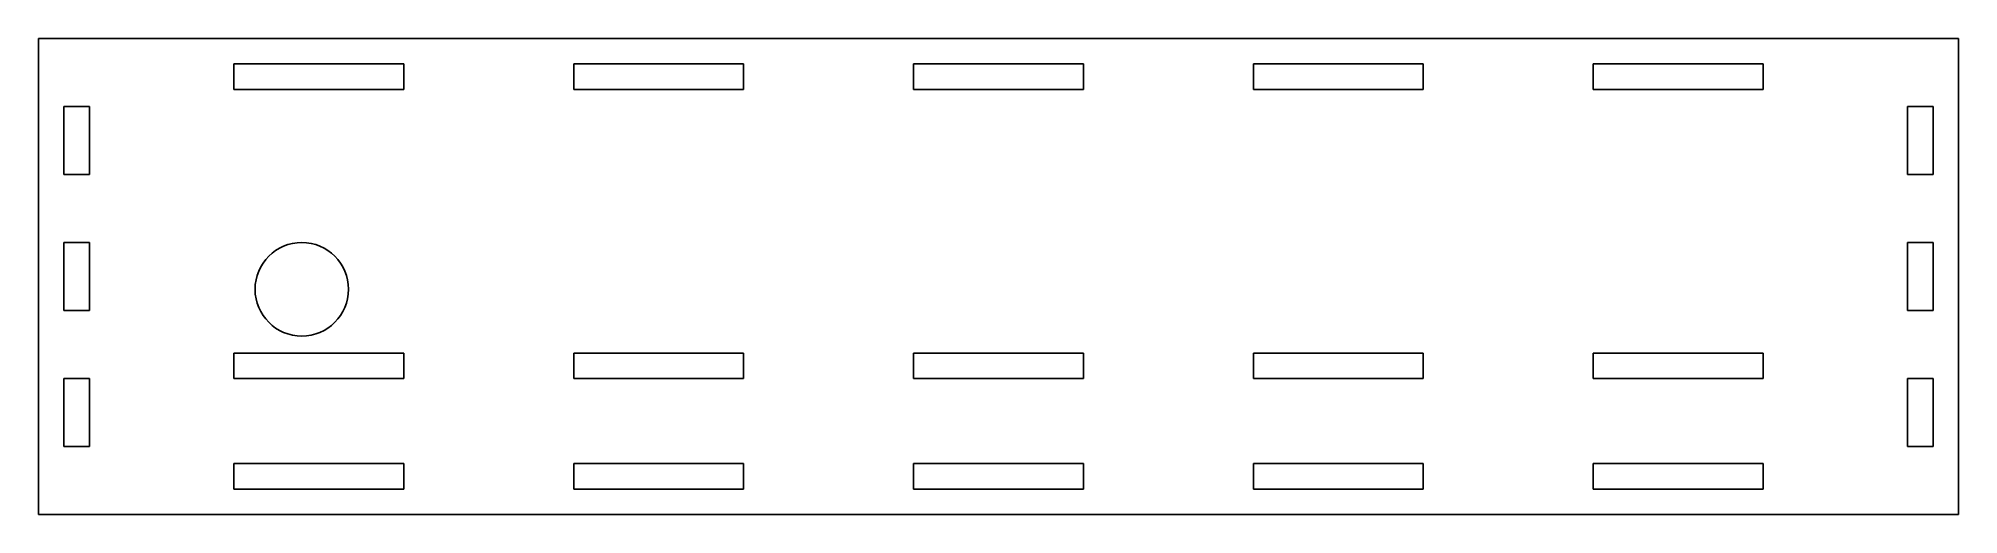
# Model space of a CAD drawing. Extents: x 0 to 226, y 0 to 56.
import ezdxf

# ---------------------------------------------------------------- set-up
doc = ezdxf.new("R2010")
doc.units = 0
doc.layers.add('Body', color=7, linetype='CONTINUOUS')

msp = doc.modelspace()

# ---------------------------------------------------------------- linework, layer by layer
at = {"layer": 'Body'}
for p, q in [((0, 56), (0, 56, 3)), ((0, 56), (0, 0)), ((0, 56, 3), (0, 0, 3)), ((0, 56), (0, 0)), ((226, 56), (0, 56)), ((0, 56, 3), (0, 0, 3)), ((226, 56, 3), (0, 56, 3)), ((0, 56), (0, 56, 3)), ((226, 56), (0, 56)), ((226, 56, 3), (0, 56, 3)), ((226, 56), (226, 56, 3)), ((226, 0), (226, 56)), ((226, 0, 3), (226, 56, 3)), ((226, 0), (226, 56)), ((226, 0, 3), (226, 56, 3)), ((226, 56), (226, 56, 3)), ((23, 50), (23, 53)), ((23, 53), (43, 53)), ((23, 50, 3), (23, 53, 3)), ((23, 53, 3), (43, 53, 3)), ((23, 50, 3), (23, 53, 3)), ((23, 53, 3), (23, 53)), ((23, 50), (23, 53)), ((23, 53, 3), (43, 53, 3)), ((23, 53), (43, 53)), ((23, 53, 3), (23, 53)), ((43, 53), (43, 50)), ((43, 53, 3), (43, 50, 3)), ((43, 53, 3), (43, 50, 3)), ((43, 53), (43, 50)), ((43, 53, 3), (43, 53)), ((43, 53, 3), (43, 53)), ((63, 50), (63, 53)), ((63, 53), (83, 53)), ((63, 50, 3), (63, 53, 3)), ((63, 53, 3), (83, 53, 3)), ((63, 50, 3), (63, 53, 3)), ((63, 53, 3), (63, 53)), ((63, 50), (63, 53)), ((63, 53, 3), (83, 53, 3)), ((63, 53), (83, 53)), ((63, 53, 3), (63, 53)), ((83, 53), (83, 50)), ((83, 53, 3), (83, 50, 3)), ((83, 53, 3), (83, 50, 3)), ((83, 53), (83, 50)), ((83, 53, 3), (83, 53)), ((83, 53, 3), (83, 53)), ((103, 50), (103, 53)), ((103, 53), (123, 53)), ((103, 50, 3), (103, 53, 3)), ((103, 53, 3), (123, 53, 3)), ((103, 50, 3), (103, 53, 3)), ((103, 53, 3), (103, 53)), ((103, 50), (103, 53)), ((103, 53, 3), (123, 53, 3)), ((103, 53), (123, 53)), ((103, 53, 3), (103, 53)), ((123, 53), (123, 50)), ((123, 53, 3), (123, 50, 3)), ((123, 53, 3), (123, 50, 3)), ((123, 53), (123, 50)), ((123, 53, 3), (123, 53)), ((123, 53, 3), (123, 53)), ((143, 50), (143, 53)), ((143, 53), (163, 53)), ((143, 50, 3), (143, 53, 3)), ((143, 53, 3), (163, 53, 3)), ((143, 50, 3), (143, 53, 3)), ((143, 53, 3), (143, 53)), ((143, 50), (143, 53)), ((143, 53, 3), (163, 53, 3)), ((143, 53), (163, 53)), ((143, 53, 3), (143, 53)), ((163, 53), (163, 50)), ((163, 53, 3), (163, 50, 3)), ((163, 53, 3), (163, 50, 3)), ((163, 53), (163, 50)), ((163, 53, 3), (163, 53)), ((163, 53, 3), (163, 53)), ((183, 50), (183, 53)), ((183, 53), (203, 53)), ((183, 50, 3), (183, 53, 3)), ((183, 53, 3), (203, 53, 3)), ((183, 50, 3), (183, 53, 3)), ((183, 53, 3), (183, 53)), ((183, 50), (183, 53)), ((183, 53, 3), (203, 53, 3)), ((183, 53), (203, 53)), ((183, 53, 3), (183, 53)), ((203, 53), (203, 50)), ((203, 53, 3), (203, 50, 3)), ((203, 53, 3), (203, 50, 3)), ((203, 53), (203, 50)), ((203, 53, 3), (203, 53)), ((203, 53, 3), (203, 53)), ((43, 50), (23, 50)), ((43, 50, 3), (23, 50, 3)), ((23, 50, 3), (23, 50)), ((43, 50, 3), (23, 50, 3)), ((23, 50, 3), (23, 50)), ((43, 50), (23, 50)), ((43, 50, 3), (43, 50)), ((43, 50, 3), (43, 50)), ((83, 50), (63, 50)), ((83, 50, 3), (63, 50, 3)), ((63, 50, 3), (63, 50)), ((83, 50, 3), (63, 50, 3)), ((63, 50, 3), (63, 50)), ((83, 50), (63, 50)), ((83, 50, 3), (83, 50)), ((83, 50, 3), (83, 50)), ((123, 50), (103, 50)), ((123, 50, 3), (103, 50, 3)), ((103, 50, 3), (103, 50)), ((123, 50, 3), (103, 50, 3)), ((103, 50, 3), (103, 50)), ((123, 50), (103, 50)), ((123, 50, 3), (123, 50)), ((123, 50, 3), (123, 50)), ((163, 50), (143, 50)), ((163, 50, 3), (143, 50, 3)), ((143, 50, 3), (143, 50)), ((163, 50, 3), (143, 50, 3)), ((143, 50, 3), (143, 50)), ((163, 50), (143, 50)), ((163, 50, 3), (163, 50)), ((163, 50, 3), (163, 50)), ((203, 50), (183, 50)), ((203, 50, 3), (183, 50, 3)), ((183, 50, 3), (183, 50)), ((203, 50, 3), (183, 50, 3)), ((183, 50, 3), (183, 50)), ((203, 50), (183, 50)), ((203, 50, 3), (203, 50)), ((203, 50, 3), (203, 50)), ((3, 40), (3, 48)), ((3, 48), (6, 48)), ((3, 40, 3), (3, 48, 3)), ((3, 48, 3), (6, 48, 3)), ((3, 40, 3), (3, 48, 3)), ((3, 48, 3), (3, 48)), ((3, 40), (3, 48)), ((3, 48, 3), (6, 48, 3)), ((3, 48), (6, 48)), ((3, 48, 3), (3, 48)), ((6, 48), (6, 40)), ((6, 48, 3), (6, 40, 3)), ((6, 48, 3), (6, 40, 3)), ((6, 48), (6, 40)), ((6, 48, 3), (6, 48)), ((6, 48, 3), (6, 48)), ((220, 40), (220, 48)), ((220, 48), (223, 48)), ((220, 40, 3), (220, 48, 3)), ((220, 48, 3), (223, 48, 3)), ((220, 40, 3), (220, 48, 3)), ((220, 48, 3), (220, 48)), ((220, 40), (220, 48)), ((220, 48, 3), (223, 48, 3)), ((220, 48), (223, 48)), ((220, 48, 3), (220, 48)), ((223, 48), (223, 40)), ((223, 48, 3), (223, 40, 3)), ((223, 48, 3), (223, 40, 3)), ((223, 48), (223, 40)), ((223, 48, 3), (223, 48)), ((223, 48, 3), (223, 48)), ((6, 40), (3, 40)), ((6, 40, 3), (3, 40, 3)), ((3, 40, 3), (3, 40)), ((6, 40, 3), (3, 40, 3)), ((3, 40, 3), (3, 40)), ((6, 40), (3, 40)), ((6, 40, 3), (6, 40)), ((6, 40, 3), (6, 40)), ((223, 40), (220, 40)), ((223, 40, 3), (220, 40, 3)), ((220, 40, 3), (220, 40)), ((223, 40, 3), (220, 40, 3)), ((220, 40, 3), (220, 40)), ((223, 40), (220, 40)), ((223, 40, 3), (223, 40)), ((223, 40, 3), (223, 40)), ((3, 24), (3, 32)), ((3, 32), (6, 32)), ((3, 24, 3), (3, 32, 3)), ((3, 32, 3), (6, 32, 3)), ((3, 24, 3), (3, 32, 3)), ((3, 32, 3), (3, 32)), ((3, 24), (3, 32)), ((3, 32, 3), (6, 32, 3)), ((3, 32), (6, 32)), ((3, 32, 3), (3, 32)), ((6, 32), (6, 24)), ((6, 32, 3), (6, 24, 3)), ((6, 32, 3), (6, 24, 3)), ((6, 32), (6, 24)), ((6, 32, 3), (6, 32)), ((6, 32, 3), (6, 32)), ((220, 24), (220, 32)), ((220, 32), (223, 32)), ((220, 24, 3), (220, 32, 3)), ((220, 32, 3), (223, 32, 3)), ((220, 24, 3), (220, 32, 3)), ((220, 32, 3), (220, 32)), ((220, 24), (220, 32)), ((220, 32, 3), (223, 32, 3)), ((220, 32), (223, 32)), ((220, 32, 3), (220, 32)), ((223, 32), (223, 24)), ((223, 32, 3), (223, 24, 3)), ((223, 32, 3), (223, 24, 3)), ((223, 32), (223, 24)), ((223, 32, 3), (223, 32)), ((223, 32, 3), (223, 32)), ((36.5, 26.5, 3), (36.5, 26.5)), ((36.5, 26.5, 3), (36.5, 26.5)), ((6, 24), (3, 24)), ((6, 24, 3), (3, 24, 3)), ((3, 24, 3), (3, 24)), ((6, 24, 3), (3, 24, 3)), ((3, 24, 3), (3, 24)), ((6, 24), (3, 24)), ((6, 24, 3), (6, 24)), ((6, 24, 3), (6, 24)), ((223, 24), (220, 24)), ((223, 24, 3), (220, 24, 3)), ((220, 24, 3), (220, 24)), ((223, 24, 3), (220, 24, 3)), ((220, 24, 3), (220, 24)), ((223, 24), (220, 24)), ((223, 24, 3), (223, 24)), ((223, 24, 3), (223, 24)), ((23, 16), (23, 19)), ((23, 19), (43, 19)), ((23, 16, 3), (23, 19, 3)), ((23, 19, 3), (43, 19, 3)), ((23, 16, 3), (23, 19, 3)), ((23, 19, 3), (23, 19)), ((23, 16), (23, 19)), ((23, 19, 3), (43, 19, 3)), ((23, 19), (43, 19)), ((23, 19, 3), (23, 19)), ((43, 19), (43, 16)), ((43, 19, 3), (43, 16, 3)), ((43, 19, 3), (43, 16, 3)), ((43, 19), (43, 16)), ((43, 19, 3), (43, 19)), ((43, 19, 3), (43, 19)), ((63, 16), (63, 19)), ((63, 19), (83, 19)), ((63, 16, 3), (63, 19, 3)), ((63, 19, 3), (83, 19, 3)), ((63, 16, 3), (63, 19, 3)), ((63, 19, 3), (63, 19)), ((63, 16), (63, 19)), ((63, 19, 3), (83, 19, 3)), ((63, 19), (83, 19)), ((63, 19, 3), (63, 19)), ((83, 19), (83, 16)), ((83, 19, 3), (83, 16, 3)), ((83, 19, 3), (83, 16, 3)), ((83, 19), (83, 16)), ((83, 19, 3), (83, 19)), ((83, 19, 3), (83, 19)), ((103, 16), (103, 19)), ((103, 19), (123, 19)), ((103, 16, 3), (103, 19, 3)), ((103, 19, 3), (123, 19, 3)), ((103, 16, 3), (103, 19, 3)), ((103, 19, 3), (103, 19)), ((103, 16), (103, 19)), ((103, 19, 3), (123, 19, 3)), ((103, 19), (123, 19)), ((103, 19, 3), (103, 19)), ((123, 19), (123, 16)), ((123, 19, 3), (123, 16, 3)), ((123, 19, 3), (123, 16, 3)), ((123, 19), (123, 16)), ((123, 19, 3), (123, 19)), ((123, 19, 3), (123, 19)), ((143, 16), (143, 19)), ((143, 19), (163, 19)), ((143, 16, 3), (143, 19, 3)), ((143, 19, 3), (163, 19, 3)), ((143, 16, 3), (143, 19, 3)), ((143, 19, 3), (143, 19)), ((143, 16), (143, 19)), ((143, 19, 3), (163, 19, 3)), ((143, 19), (163, 19)), ((143, 19, 3), (143, 19)), ((163, 19), (163, 16)), ((163, 19, 3), (163, 16, 3)), ((163, 19, 3), (163, 16, 3)), ((163, 19), (163, 16)), ((163, 19, 3), (163, 19)), ((163, 19, 3), (163, 19)), ((183, 16), (183, 19)), ((183, 19), (203, 19)), ((183, 16, 3), (183, 19, 3)), ((183, 19, 3), (203, 19, 3)), ((183, 16, 3), (183, 19, 3)), ((183, 19, 3), (183, 19)), ((183, 16), (183, 19)), ((183, 19, 3), (203, 19, 3)), ((183, 19), (203, 19)), ((183, 19, 3), (183, 19)), ((203, 19), (203, 16)), ((203, 19, 3), (203, 16, 3)), ((203, 19, 3), (203, 16, 3)), ((203, 19), (203, 16)), ((203, 19, 3), (203, 19)), ((203, 19, 3), (203, 19)), ((3, 8), (3, 16)), ((3, 16), (6, 16)), ((3, 8, 3), (3, 16, 3)), ((3, 16, 3), (6, 16, 3)), ((3, 8, 3), (3, 16, 3)), ((3, 16, 3), (3, 16)), ((3, 8), (3, 16)), ((3, 16, 3), (6, 16, 3)), ((3, 16), (6, 16)), ((3, 16, 3), (3, 16)), ((6, 16), (6, 8)), ((6, 16, 3), (6, 8, 3)), ((6, 16, 3), (6, 8, 3)), ((6, 16), (6, 8)), ((6, 16, 3), (6, 16)), ((6, 16, 3), (6, 16)), ((43, 16), (23, 16)), ((43, 16, 3), (23, 16, 3)), ((23, 16, 3), (23, 16)), ((43, 16, 3), (23, 16, 3)), ((23, 16, 3), (23, 16)), ((43, 16), (23, 16)), ((43, 16, 3), (43, 16)), ((43, 16, 3), (43, 16)), ((83, 16), (63, 16)), ((83, 16, 3), (63, 16, 3)), ((63, 16, 3), (63, 16)), ((83, 16, 3), (63, 16, 3)), ((63, 16, 3), (63, 16)), ((83, 16), (63, 16)), ((83, 16, 3), (83, 16)), ((83, 16, 3), (83, 16)), ((123, 16), (103, 16)), ((123, 16, 3), (103, 16, 3)), ((103, 16, 3), (103, 16)), ((123, 16, 3), (103, 16, 3)), ((103, 16, 3), (103, 16)), ((123, 16), (103, 16)), ((123, 16, 3), (123, 16)), ((123, 16, 3), (123, 16)), ((163, 16), (143, 16)), ((163, 16, 3), (143, 16, 3)), ((143, 16, 3), (143, 16)), ((163, 16, 3), (143, 16, 3)), ((143, 16, 3), (143, 16)), ((163, 16), (143, 16)), ((163, 16, 3), (163, 16)), ((163, 16, 3), (163, 16)), ((203, 16), (183, 16)), ((203, 16, 3), (183, 16, 3)), ((183, 16, 3), (183, 16)), ((203, 16, 3), (183, 16, 3)), ((183, 16, 3), (183, 16)), ((203, 16), (183, 16)), ((203, 16, 3), (203, 16)), ((203, 16, 3), (203, 16)), ((220, 8), (220, 16)), ((220, 16), (223, 16)), ((220, 8, 3), (220, 16, 3)), ((220, 16, 3), (223, 16, 3)), ((220, 8, 3), (220, 16, 3)), ((220, 16, 3), (220, 16)), ((220, 8), (220, 16)), ((220, 16, 3), (223, 16, 3)), ((220, 16), (223, 16)), ((220, 16, 3), (220, 16)), ((223, 16), (223, 8)), ((223, 16, 3), (223, 8, 3)), ((223, 16, 3), (223, 8, 3)), ((223, 16), (223, 8)), ((223, 16, 3), (223, 16)), ((223, 16, 3), (223, 16)), ((6, 8), (3, 8)), ((6, 8, 3), (3, 8, 3)), ((3, 8, 3), (3, 8)), ((6, 8, 3), (3, 8, 3)), ((3, 8, 3), (3, 8)), ((6, 8), (3, 8)), ((6, 8, 3), (6, 8)), ((6, 8, 3), (6, 8)), ((223, 8), (220, 8)), ((223, 8, 3), (220, 8, 3)), ((220, 8, 3), (220, 8)), ((223, 8, 3), (220, 8, 3)), ((220, 8, 3), (220, 8)), ((223, 8), (220, 8)), ((223, 8, 3), (223, 8)), ((223, 8, 3), (223, 8)), ((23, 3), (23, 6)), ((23, 6), (43, 6)), ((23, 3, 3), (23, 6, 3)), ((23, 6, 3), (43, 6, 3)), ((23, 3, 3), (23, 6, 3)), ((23, 6, 3), (23, 6)), ((23, 3), (23, 6)), ((23, 6, 3), (43, 6, 3)), ((23, 6), (43, 6)), ((23, 6, 3), (23, 6)), ((43, 6), (43, 3)), ((43, 6, 3), (43, 3, 3)), ((43, 6, 3), (43, 3, 3)), ((43, 6), (43, 3)), ((43, 6, 3), (43, 6)), ((43, 6, 3), (43, 6)), ((63, 3), (63, 6)), ((63, 6), (83, 6)), ((63, 3, 3), (63, 6, 3)), ((63, 6, 3), (83, 6, 3)), ((63, 3, 3), (63, 6, 3)), ((63, 6, 3), (63, 6)), ((63, 3), (63, 6)), ((63, 6, 3), (83, 6, 3)), ((63, 6), (83, 6)), ((63, 6, 3), (63, 6)), ((83, 6), (83, 3)), ((83, 6, 3), (83, 3, 3)), ((83, 6, 3), (83, 3, 3)), ((83, 6), (83, 3)), ((83, 6, 3), (83, 6)), ((83, 6, 3), (83, 6)), ((103, 3), (103, 6)), ((103, 6), (123, 6)), ((103, 3, 3), (103, 6, 3)), ((103, 6, 3), (123, 6, 3)), ((103, 3, 3), (103, 6, 3)), ((103, 6, 3), (103, 6)), ((103, 3), (103, 6)), ((103, 6, 3), (123, 6, 3)), ((103, 6), (123, 6)), ((103, 6, 3), (103, 6)), ((123, 6), (123, 3)), ((123, 6, 3), (123, 3, 3)), ((123, 6, 3), (123, 3, 3)), ((123, 6), (123, 3)), ((123, 6, 3), (123, 6)), ((123, 6, 3), (123, 6)), ((143, 3), (143, 6)), ((143, 6), (163, 6)), ((143, 3, 3), (143, 6, 3)), ((143, 6, 3), (163, 6, 3)), ((143, 3, 3), (143, 6, 3)), ((143, 6, 3), (143, 6)), ((143, 3), (143, 6)), ((143, 6, 3), (163, 6, 3)), ((143, 6), (163, 6)), ((143, 6, 3), (143, 6)), ((163, 6), (163, 3)), ((163, 6, 3), (163, 3, 3)), ((163, 6, 3), (163, 3, 3)), ((163, 6), (163, 3)), ((163, 6, 3), (163, 6)), ((163, 6, 3), (163, 6)), ((183, 3), (183, 6)), ((183, 6), (203, 6)), ((183, 3, 3), (183, 6, 3)), ((183, 6, 3), (203, 6, 3)), ((183, 3, 3), (183, 6, 3)), ((183, 6, 3), (183, 6)), ((183, 3), (183, 6)), ((183, 6, 3), (203, 6, 3)), ((183, 6), (203, 6)), ((183, 6, 3), (183, 6)), ((203, 6), (203, 3)), ((203, 6, 3), (203, 3, 3)), ((203, 6, 3), (203, 3, 3)), ((203, 6), (203, 3)), ((203, 6, 3), (203, 6)), ((203, 6, 3), (203, 6)), ((43, 3), (23, 3)), ((43, 3, 3), (23, 3, 3)), ((23, 3, 3), (23, 3)), ((43, 3, 3), (23, 3, 3)), ((23, 3, 3), (23, 3)), ((43, 3), (23, 3)), ((43, 3, 3), (43, 3)), ((43, 3, 3), (43, 3)), ((83, 3), (63, 3)), ((83, 3, 3), (63, 3, 3)), ((63, 3, 3), (63, 3)), ((83, 3, 3), (63, 3, 3)), ((63, 3, 3), (63, 3)), ((83, 3), (63, 3)), ((83, 3, 3), (83, 3)), ((83, 3, 3), (83, 3)), ((123, 3), (103, 3)), ((123, 3, 3), (103, 3, 3)), ((103, 3, 3), (103, 3)), ((123, 3, 3), (103, 3, 3)), ((103, 3, 3), (103, 3)), ((123, 3), (103, 3)), ((123, 3, 3), (123, 3)), ((123, 3, 3), (123, 3)), ((163, 3), (143, 3)), ((163, 3, 3), (143, 3, 3)), ((143, 3, 3), (143, 3)), ((163, 3, 3), (143, 3, 3)), ((143, 3, 3), (143, 3)), ((163, 3), (143, 3)), ((163, 3, 3), (163, 3)), ((163, 3, 3), (163, 3)), ((203, 3), (183, 3)), ((203, 3, 3), (183, 3, 3)), ((183, 3, 3), (183, 3)), ((203, 3, 3), (183, 3, 3)), ((183, 3, 3), (183, 3)), ((203, 3), (183, 3)), ((203, 3, 3), (203, 3)), ((203, 3, 3), (203, 3)), ((0, 0), (0, 0, 3)), ((0, 0), (226, 0)), ((0, 0, 3), (226, 0, 3)), ((0, 0), (0, 0, 3)), ((0, 0), (226, 0)), ((0, 0, 3), (226, 0, 3)), ((226, 0), (226, 0, 3)), ((226, 0), (226, 0, 3))]:
    msp.add_line(p, q, dxfattribs=at)
msp.add_circle((31, 26.5), 5.5, dxfattribs=at)
msp.add_circle((31, 26.5), 5.5, dxfattribs=at)
msp.add_circle((31, 26.5), 5.5, dxfattribs=at)
msp.add_circle((31, 26.5), 5.5, dxfattribs=at)

doc.saveas('drawing.dxf')
